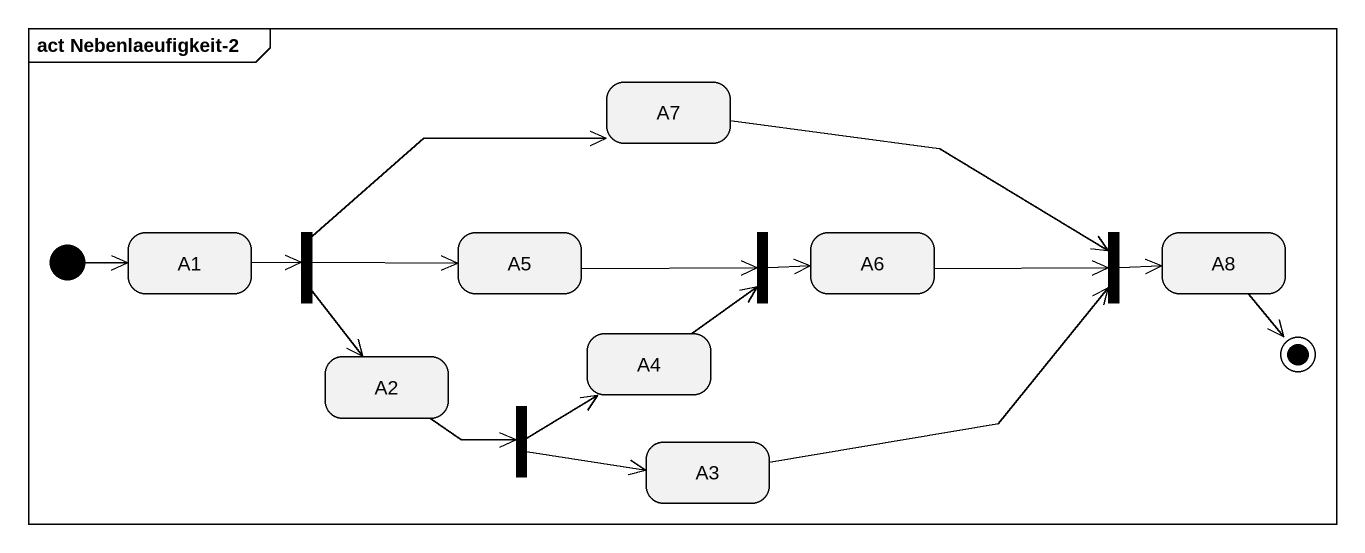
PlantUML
@startuml
mainframe act Nebenlaeufigkeit-2
hide empty description
state A7
state A1
state fork1 <<fork>>
state A5
state fork2 <<join>>
state A6
state fork3 <<join>>
state A8
state A2
state A4
state fork4 <<fork>>
state A3
[*] -right-> A1
A7 -right-> fork3
A1 -right-> fork1
fork1 -right-> A7
fork1 -right-> A5
fork1 --> A2
A5 -right-> fork2
fork2 -right-> A6
A6 -right-> fork3
fork3 -right-> A8
A2 -right-> fork4
A4 -up-> fork2
fork4 -up-> A4
fork4 -right-> A3
A3 -right-> fork3
A8 --> [*]
@enduml
